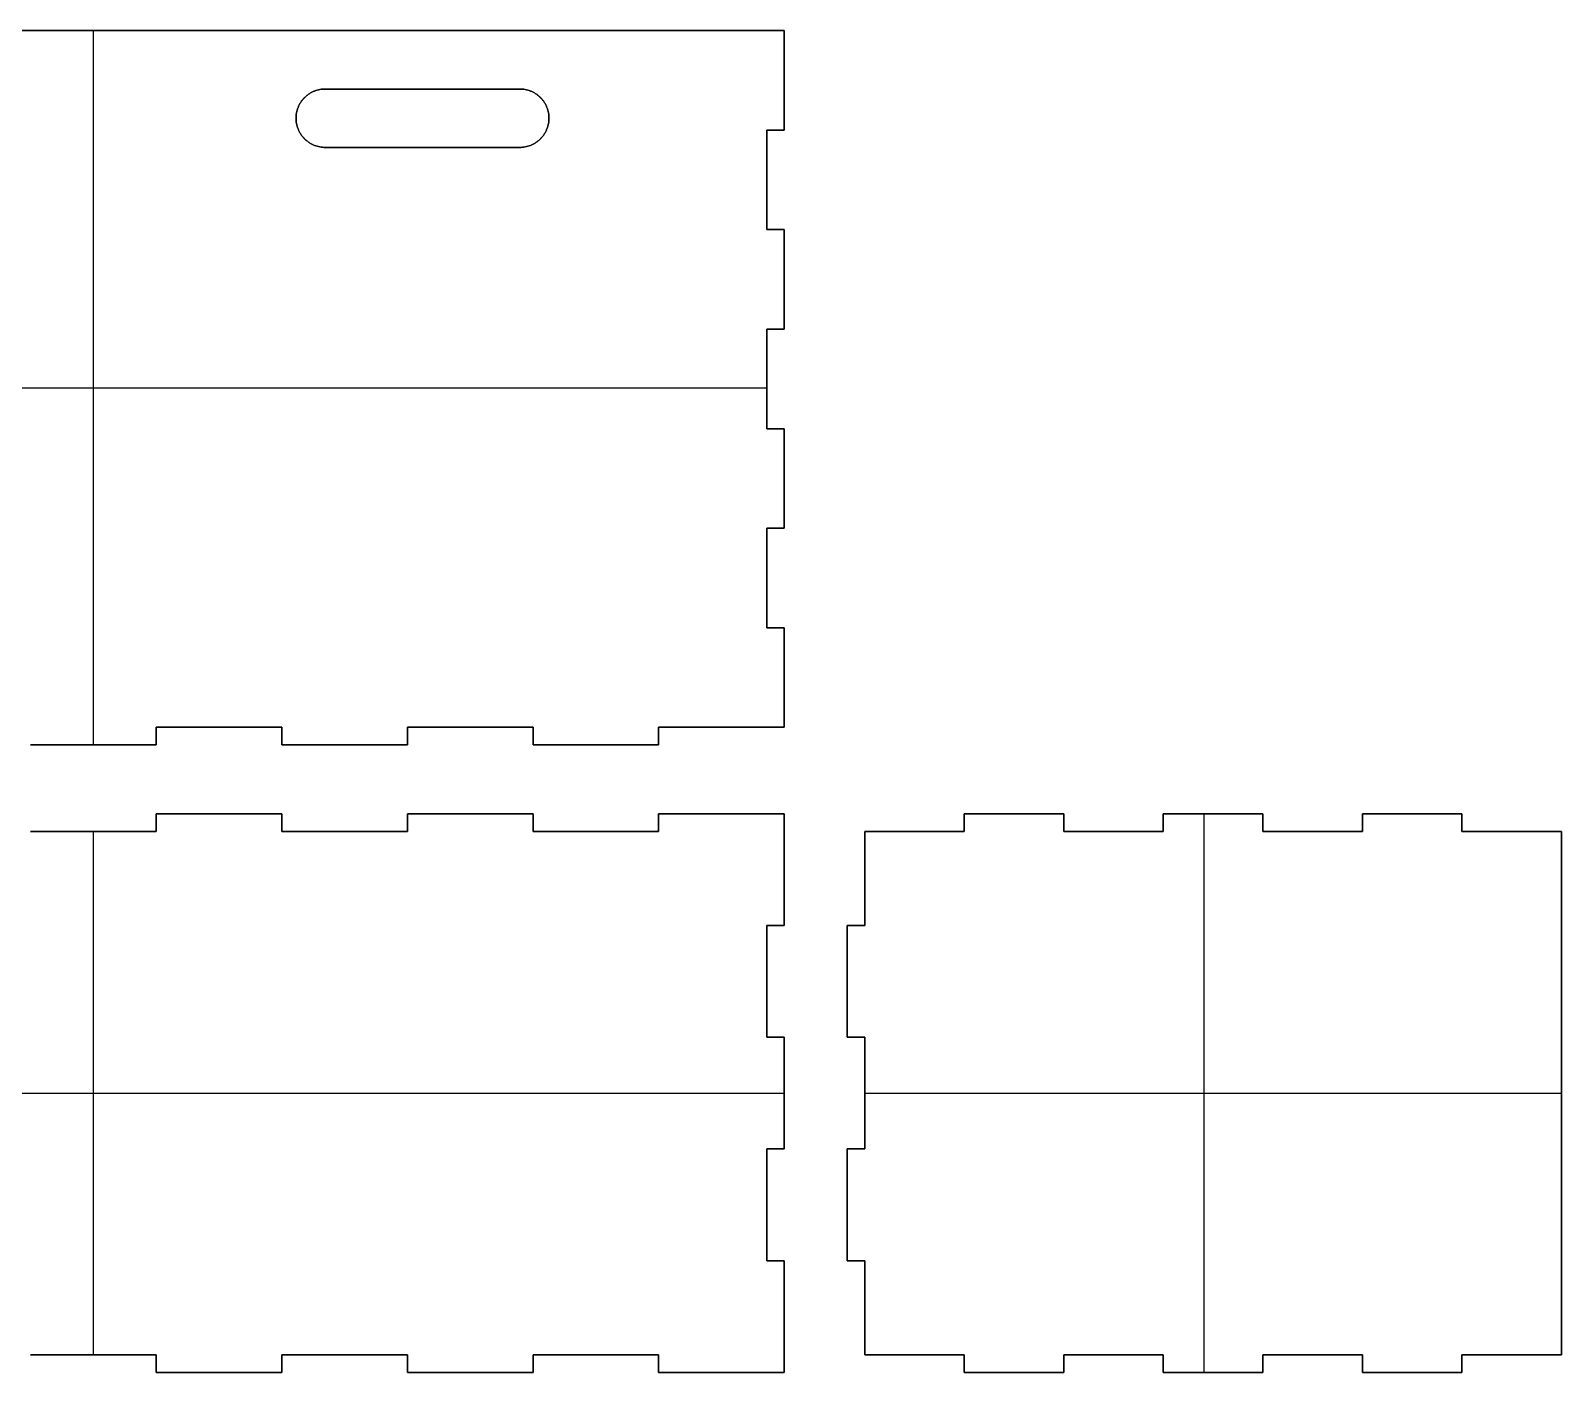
# Model space of a CAD drawing. Header units: millimetres. Extents: x -9556 to -1947, y -3269 to 306.
# Drawn here: x -5819 to -5032, y -1309 to -619 of the extents above; entities that cross this region are included whole.
import ezdxf

# ---------------------------------------------------------------- set-up
doc = ezdxf.new("R2010")
doc.units = ezdxf.units.MM
doc.header["$MEASUREMENT"] = 0
doc.layers.add('2 TRAY TROLLEY$PARTS LAID OUT$DOUBLE BOX', color=7, linetype='Continuous', true_color=0x000000)

msp = doc.modelspace()

# ---------------------------------------------------------------- linework, layer by layer
at = {"layer": '2 TRAY TROLLEY$PARTS LAID OUT$DOUBLE BOX', "color": 96, "true_color": 0x007f00}
for p, q in [((-6141.36, -619.28, -50), (-5431.36, -619.28, -50)), ((-5431.36, -619.28, -41), (-6141.36, -619.28, -41)), ((-6141.36, -619.28, -45.5), (-5431.36, -619.28, -45.5)), ((-5786.36, -619.28, -50), (-5786.36, -619.28, -41)), ((-5431.36, -619.28, -41), (-5431.36, -619.28, -50)), ((-5431.36, -670.42, -50), (-5431.36, -619.28, -50)), ((-5431.36, -670.42, -41), (-5431.36, -619.28, -41)), ((-5431.36, -619.28, -45.5), (-5431.36, -670.42, -45.5)), ((-5440.36, -670.42, -41), (-5440.36, -670.42, -50)), ((-5435.86, -670.42, -41), (-5435.86, -670.42, -50)), ((-5440.36, -695.99, -41), (-5440.36, -695.99, -50)), ((-5440.36, -721.56, -50), (-5440.36, -721.56, -41)), ((-5435.86, -721.56, -41), (-5435.86, -721.56, -50)), ((-5431.36, -772.7, -50), (-5431.36, -721.56, -50)), ((-5431.36, -772.7, -41), (-5431.36, -721.56, -41)), ((-5431.36, -721.56, -45.5), (-5431.36, -772.7, -45.5)), ((-5440.36, -772.7, -41), (-5440.36, -772.7, -50)), ((-5435.86, -772.7, -41), (-5435.86, -772.7, -50)), ((-5440.36, -798.28, -41), (-5440.36, -798.28, -50)), ((-5440.36, -823.85, -50), (-5440.36, -823.85, -41)), ((-5435.86, -823.85, -41), (-5435.86, -823.85, -50)), ((-5431.36, -874.99, -50), (-5431.36, -823.85, -50)), ((-5431.36, -874.99, -41), (-5431.36, -823.85, -41)), ((-5431.36, -823.85, -45.5), (-5431.36, -874.99, -45.5)), ((-5440.36, -874.99, -50), (-5440.36, -874.99, -41)), ((-5435.86, -874.99, -41), (-5435.86, -874.99, -50)), ((-5440.36, -900.56, -41), (-5440.36, -900.56, -50)), ((-5440.36, -926.13, -50), (-5440.36, -926.13, -41)), ((-5435.86, -926.13, -41), (-5435.86, -926.13, -50)), ((-5431.36, -977.28, -50), (-5431.36, -926.13, -50)), ((-5431.36, -977.28, -41), (-5431.36, -926.13, -41)), ((-5431.36, -926.13, -45.5), (-5431.36, -977.28, -45.5)), ((-5689.54, -977.28, -44.42), (-5754.09, -977.28, -44.42)), ((-5721.81, -977.28, -41), (-5721.81, -977.28, -50)), ((-5560.45, -977.28, -44.42), (-5625, -977.28, -44.42)), ((-5592.72, -977.28, -41), (-5592.72, -977.28, -50)), ((-5431.36, -977.28, -44.42), (-5495.9, -977.28, -44.42)), ((-5463.63, -977.28, -41), (-5463.63, -977.28, -50)), ((-5818.63, -986.28, -50), (-5754.09, -986.28, -50)), ((-5818.63, -986.28, -41), (-5754.09, -986.28, -41)), ((-5754.09, -986.28, -45.5), (-5818.63, -986.28, -45.5)), ((-5786.36, -986.28, -50), (-5786.36, -986.28, -41)), ((-5689.54, -986.28, -50), (-5625, -986.28, -50)), ((-5689.54, -986.28, -41), (-5625, -986.28, -41)), ((-5625, -986.28, -45.5), (-5689.54, -986.28, -45.5)), ((-5560.45, -986.28, -50), (-5495.9, -986.28, -50)), ((-5560.45, -986.28, -41), (-5495.9, -986.28, -41)), ((-5495.9, -986.28, -45.5), (-5560.45, -986.28, -45.5))]:
    msp.add_line(p, q, dxfattribs=at)
at = {"layer": '2 TRAY TROLLEY$PARTS LAID OUT$DOUBLE BOX', "color": 6, "true_color": 0xff00ff}
for p, q in [((-5754.09, -1021.77, -41), (-5689.54, -1021.77, -41)), ((-5689.54, -1021.77, -50), (-5754.09, -1021.77, -50)), ((-5754.09, -1021.77, -45.5), (-5754.09, -1030.77, -45.5)), ((-5689.54, -1021.77, -45.5), (-5754.09, -1021.77, -45.5)), ((-5721.81, -1021.77, -50), (-5721.81, -1021.77, -41)), ((-5689.54, -1030.77, -45.5), (-5689.54, -1021.77, -45.5)), ((-5625, -1021.77, -41), (-5560.45, -1021.77, -41)), ((-5560.45, -1021.77, -50), (-5625, -1021.77, -50)), ((-5625, -1021.77, -45.5), (-5625, -1030.77, -45.5)), ((-5560.45, -1021.77, -45.5), (-5625, -1021.77, -45.5)), ((-5592.72, -1021.77, -50), (-5592.72, -1021.77, -41)), ((-5560.45, -1030.77, -45.5), (-5560.45, -1021.77, -45.5)), ((-5431.36, -1021.77, -50), (-5495.9, -1021.77, -50)), ((-5495.9, -1021.77, -41), (-5431.36, -1021.77, -41)), ((-5431.36, -1021.77, -45.5), (-5495.9, -1021.77, -45.5)), ((-5495.9, -1021.77, -45.5), (-5495.9, -1030.77, -45.5)), ((-5463.63, -1021.77, -50), (-5463.63, -1021.77, -41)), ((-5431.36, -1021.77, -41), (-5431.36, -1079.17, -41)), ((-5431.36, -1079.17, -50), (-5431.36, -1021.77, -50)), ((-5431.36, -1079.17, -45.5), (-5431.36, -1021.77, -45.5)), ((-5754.09, -1026.27, -41), (-5754.09, -1026.27, -50)), ((-5689.54, -1026.27, -41), (-5689.54, -1026.27, -50)), ((-5625, -1026.27, -41), (-5625, -1026.27, -50)), ((-5560.45, -1026.27, -41), (-5560.45, -1026.27, -50)), ((-5495.9, -1026.27, -41), (-5495.9, -1026.27, -50)), ((-5754.09, -1030.77, -45.5), (-5818.63, -1030.77, -45.5)), ((-5786.36, -1030.77, -41), (-5786.36, -1030.77, -50)), ((-5625, -1030.77, -45.5), (-5689.54, -1030.77, -45.5)), ((-5657.27, -1030.77, -41), (-5657.27, -1030.77, -50)), ((-5495.9, -1030.77, -45.5), (-5560.45, -1030.77, -45.5)), ((-5528.18, -1030.77, -41), (-5528.18, -1030.77, -50)), ((-5431.36, -1050.47, -50), (-5431.36, -1050.47, -41)), ((-5440.36, -1079.17, -45.5), (-5440.36, -1136.57, -45.5)), ((-5431.36, -1079.17, -45.5), (-5440.36, -1079.17, -45.5)), ((-5435.86, -1079.17, -41), (-5435.86, -1079.17, -50)), ((-5440.36, -1107.87, -41), (-5440.36, -1107.87, -50)), ((-5440.36, -1136.57, -45.5), (-5431.36, -1136.57, -45.5)), ((-5435.86, -1136.57, -41), (-5435.86, -1136.57, -50)), ((-5431.36, -1193.97, -50), (-5431.36, -1136.57, -50)), ((-5431.36, -1136.57, -41), (-5431.36, -1193.97, -41)), ((-5431.36, -1193.97, -45.5), (-5431.36, -1136.57, -45.5)), ((-5431.36, -1165.27, -50), (-5431.36, -1165.27, -41)), ((-5440.36, -1193.97, -45.5), (-5440.36, -1251.37, -45.5)), ((-5431.36, -1193.97, -45.5), (-5440.36, -1193.97, -45.5)), ((-5435.86, -1193.97, -41), (-5435.86, -1193.97, -50)), ((-5440.36, -1222.67, -41), (-5440.36, -1222.67, -50)), ((-5440.36, -1251.37, -45.5), (-5431.36, -1251.37, -45.5)), ((-5435.86, -1251.37, -41), (-5435.86, -1251.37, -50)), ((-5431.36, -1308.77, -50), (-5431.36, -1251.37, -50)), ((-5431.36, -1251.37, -41), (-5431.36, -1308.77, -41)), ((-5431.36, -1308.77, -45.5), (-5431.36, -1251.37, -45.5)), ((-5431.36, -1280.07, -50), (-5431.36, -1280.07, -41)), ((-5754.09, -1299.77, -45.5), (-5818.63, -1299.77, -45.5)), ((-5786.36, -1299.77, -41), (-5786.36, -1299.77, -50)), ((-5754.09, -1308.77, -45.5), (-5754.09, -1299.77, -45.5)), ((-5754.09, -1304.27, -41), (-5754.09, -1304.27, -50)), ((-5689.54, -1299.77, -45.5), (-5689.54, -1308.77, -45.5)), ((-5625, -1299.77, -45.5), (-5689.54, -1299.77, -45.5)), ((-5689.54, -1304.27, -41), (-5689.54, -1304.27, -50)), ((-5657.27, -1299.77, -41), (-5657.27, -1299.77, -50)), ((-5625, -1308.77, -45.5), (-5625, -1299.77, -45.5)), ((-5625, -1304.27, -41), (-5625, -1304.27, -50)), ((-5560.45, -1299.77, -45.5), (-5560.45, -1308.77, -45.5)), ((-5495.9, -1299.77, -45.5), (-5560.45, -1299.77, -45.5)), ((-5560.45, -1304.27, -41), (-5560.45, -1304.27, -50)), ((-5528.18, -1299.77, -41), (-5528.18, -1299.77, -50)), ((-5495.9, -1308.77, -45.5), (-5495.9, -1299.77, -45.5)), ((-5495.9, -1304.27, -41), (-5495.9, -1304.27, -50)), ((-5689.54, -1308.77, -41), (-5754.09, -1308.77, -41)), ((-5754.09, -1308.77, -50), (-5689.54, -1308.77, -50)), ((-5754.09, -1308.77, -45.5), (-5689.54, -1308.77, -45.5)), ((-5721.81, -1308.77, -50), (-5721.81, -1308.77, -41)), ((-5560.45, -1308.77, -41), (-5625, -1308.77, -41)), ((-5625, -1308.77, -50), (-5560.45, -1308.77, -50)), ((-5625, -1308.77, -45.5), (-5560.45, -1308.77, -45.5)), ((-5592.72, -1308.77, -50), (-5592.72, -1308.77, -41)), ((-5431.36, -1308.77, -41), (-5495.9, -1308.77, -41)), ((-5495.9, -1308.77, -50), (-5431.36, -1308.77, -50)), ((-5495.9, -1308.77, -45.5), (-5431.36, -1308.77, -45.5)), ((-5463.63, -1308.77, -50), (-5463.63, -1308.77, -41))]:
    msp.add_line(p, q, dxfattribs=at)
at = {"layer": '2 TRAY TROLLEY$PARTS LAID OUT$DOUBLE BOX', "color": 5, "true_color": 0x0000ff}
for p, q in [((-5338.83, -1021.77, -41), (-5287.69, -1021.77, -41)), ((-5338.83, -1021.77, -50), (-5287.69, -1021.77, -50)), ((-5287.69, -1021.77, -45.5), (-5338.83, -1021.77, -45.5)), ((-5236.54, -1021.77, -41), (-5185.4, -1021.77, -41)), ((-5236.54, -1021.77, -50), (-5185.4, -1021.77, -50)), ((-5185.4, -1021.77, -45.5), (-5236.54, -1021.77, -45.5)), ((-5215.47, -1021.77, -41), (-5215.47, -1021.77, -50)), ((-5134.26, -1021.77, -41), (-5083.12, -1021.77, -41)), ((-5134.26, -1021.77, -50), (-5083.12, -1021.77, -50)), ((-5083.12, -1021.77, -45.5), (-5134.26, -1021.77, -45.5)), ((-5389.97, -1030.77, -46.48), (-5389.97, -1079.17, -46.48)), ((-5364.4, -1030.77, -41), (-5364.4, -1030.77, -50)), ((-5262.12, -1030.77, -41), (-5262.12, -1030.77, -50)), ((-5159.83, -1030.77, -41), (-5159.83, -1030.77, -50)), ((-5057.54, -1030.77, -41), (-5057.54, -1030.77, -50)), ((-5031.97, -1299.77, -41), (-5031.97, -1030.77, -41)), ((-5031.97, -1030.77, -50), (-5031.97, -1299.77, -50)), ((-5031.97, -1299.77, -45.5), (-5031.97, -1030.77, -45.5)), ((-5389.97, -1050.47, -41), (-5389.97, -1050.47, -50)), ((-5398.97, -1136.57, -41), (-5398.97, -1079.17, -41)), ((-5398.97, -1136.57, -50), (-5398.97, -1079.17, -50)), ((-5398.97, -1079.17, -45.5), (-5398.97, -1136.57, -45.5)), ((-5389.97, -1165.27, -41), (-5389.97, -1165.27, -50)), ((-5031.97, -1165.27, -41), (-5031.97, -1165.27, -50)), ((-5398.97, -1251.37, -41), (-5398.97, -1193.97, -41)), ((-5398.97, -1251.37, -50), (-5398.97, -1193.97, -50)), ((-5398.97, -1193.97, -45.5), (-5398.97, -1251.37, -45.5)), ((-5389.97, -1280.07, -41), (-5389.97, -1280.07, -50)), ((-5364.4, -1299.77, -50), (-5364.4, -1299.77, -41)), ((-5262.12, -1299.77, -50), (-5262.12, -1299.77, -41)), ((-5159.83, -1299.77, -50), (-5159.83, -1299.77, -41)), ((-5057.54, -1299.77, -50), (-5057.54, -1299.77, -41)), ((-5287.69, -1308.77, -50), (-5338.83, -1308.77, -50)), ((-5338.83, -1308.77, -41), (-5287.69, -1308.77, -41)), ((-5338.83, -1308.77, -45.5), (-5287.69, -1308.77, -45.5)), ((-5185.4, -1308.77, -50), (-5236.54, -1308.77, -50)), ((-5236.54, -1308.77, -41), (-5185.4, -1308.77, -41)), ((-5236.54, -1308.77, -45.5), (-5185.4, -1308.77, -45.5)), ((-5215.47, -1308.77, -41), (-5215.47, -1308.77, -50)), ((-5083.12, -1308.77, -50), (-5134.26, -1308.77, -50)), ((-5134.26, -1308.77, -41), (-5083.12, -1308.77, -41)), ((-5134.26, -1308.77, -45.5), (-5083.12, -1308.77, -45.5))]:
    msp.add_line(p, q, dxfattribs=at)
at = {"layer": '2 TRAY TROLLEY$PARTS LAID OUT$DOUBLE BOX', "color": 96, "true_color": 0x007f00}
for points in [[(-5786.36, -986.28, -41), (-5786.36, -802.78, -41), (-5786.36, -619.28, -41)], [(-5786.36, -986.28, -50), (-5786.36, -802.78, -50), (-5786.36, -619.28, -50)], [(-5667.24, -649.28, -41), (-5617.24, -649.28, -41), (-5567.24, -649.28, -41)], [(-5567.24, -649.28, -50), (-5617.24, -649.28, -50), (-5667.24, -649.28, -50)], [(-5667.24, -649.28, -50), (-5667.24, -649.28, -45.5), (-5667.24, -649.28, -41)], [(-5624.74, -649.28, -50), (-5624.74, -649.28, -45.5), (-5624.74, -649.28, -41)], [(-5567.24, -649.28, -50), (-5567.24, -649.28, -45.5), (-5567.24, -649.28, -41)], [(-5682.24, -664.28, -50), (-5682.24, -664.28, -45.5), (-5682.24, -664.28, -41)], [(-5552.24, -664.28, -50), (-5552.24, -664.28, -45.5), (-5552.24, -664.28, -41)], [(-5440.36, -670.42, -50), (-5435.86, -670.42, -50), (-5431.36, -670.42, -50)], [(-5440.36, -721.56, -50), (-5440.36, -695.99, -50), (-5440.36, -670.42, -50)], [(-5431.36, -670.42, -41), (-5435.86, -670.42, -41), (-5440.36, -670.42, -41)], [(-5440.36, -670.42, -41), (-5440.36, -695.99, -41), (-5440.36, -721.56, -41)], [(-5431.36, -670.42, -50), (-5431.36, -670.42, -45.5), (-5431.36, -670.42, -41)], [(-5567.24, -679.28, -41), (-5617.24, -679.28, -41), (-5667.24, -679.28, -41)], [(-5667.24, -679.28, -50), (-5617.24, -679.28, -50), (-5567.24, -679.28, -50)], [(-5667.24, -679.28, -50), (-5667.24, -679.28, -45.5), (-5667.24, -679.28, -41)], [(-5624.74, -679.28, -50), (-5624.74, -679.28, -45.5), (-5624.74, -679.28, -41)], [(-5567.24, -679.28, -50), (-5567.24, -679.28, -45.5), (-5567.24, -679.28, -41)], [(-5431.36, -721.56, -50), (-5435.86, -721.56, -50), (-5440.36, -721.56, -50)], [(-5440.36, -721.56, -41), (-5435.86, -721.56, -41), (-5431.36, -721.56, -41)], [(-5431.36, -721.56, -50), (-5431.36, -721.56, -45.5), (-5431.36, -721.56, -41)], [(-5440.36, -772.7, -50), (-5435.86, -772.7, -50), (-5431.36, -772.7, -50)], [(-5440.36, -823.85, -50), (-5440.36, -798.28, -50), (-5440.36, -772.7, -50)], [(-5431.36, -772.7, -41), (-5435.86, -772.7, -41), (-5440.36, -772.7, -41)], [(-5440.36, -772.7, -41), (-5440.36, -798.28, -41), (-5440.36, -823.85, -41)], [(-5431.36, -772.7, -50), (-5431.36, -772.7, -45.5), (-5431.36, -772.7, -41)], [(-6132.36, -802.78, -41), (-5786.36, -802.78, -41), (-5440.36, -802.78, -41)], [(-6132.36, -802.78, -50), (-5786.36, -802.78, -50), (-5440.36, -802.78, -50)], [(-5431.36, -823.85, -50), (-5435.86, -823.85, -50), (-5440.36, -823.85, -50)], [(-5440.36, -823.85, -41), (-5435.86, -823.85, -41), (-5431.36, -823.85, -41)], [(-5431.36, -823.85, -50), (-5431.36, -823.85, -45.5), (-5431.36, -823.85, -41)], [(-5440.36, -926.13, -50), (-5440.36, -900.56, -50), (-5440.36, -874.99, -50)], [(-5440.36, -874.99, -50), (-5435.86, -874.99, -50), (-5431.36, -874.99, -50)], [(-5440.36, -874.99, -41), (-5440.36, -900.56, -41), (-5440.36, -926.13, -41)], [(-5431.36, -874.99, -41), (-5435.86, -874.99, -41), (-5440.36, -874.99, -41)], [(-5431.36, -874.99, -50), (-5431.36, -874.99, -45.5), (-5431.36, -874.99, -41)], [(-5431.36, -926.13, -50), (-5435.86, -926.13, -50), (-5440.36, -926.13, -50)], [(-5440.36, -926.13, -41), (-5435.86, -926.13, -41), (-5431.36, -926.13, -41)], [(-5431.36, -926.13, -41), (-5431.36, -926.13, -45.5), (-5431.36, -926.13, -50)], [(-5754.09, -977.28, -41), (-5754.09, -981.78, -41), (-5754.09, -986.28, -41)], [(-5754.09, -977.28, -41), (-5721.81, -977.28, -41), (-5689.54, -977.28, -41)], [(-5754.09, -986.28, -50), (-5754.09, -981.78, -50), (-5754.09, -977.28, -50)], [(-5689.54, -977.28, -50), (-5721.81, -977.28, -50), (-5754.09, -977.28, -50)], [(-5754.09, -977.28, -50), (-5754.09, -977.28, -45.5), (-5754.09, -977.28, -41)], [(-5754.09, -977.28, -44.42), (-5754.09, -981.78, -44.42), (-5754.09, -986.28, -44.42)], [(-5689.54, -986.28, -41), (-5689.54, -981.78, -41), (-5689.54, -977.28, -41)], [(-5689.54, -977.28, -50), (-5689.54, -981.78, -50), (-5689.54, -986.28, -50)], [(-5689.54, -977.28, -41), (-5689.54, -977.28, -45.5), (-5689.54, -977.28, -50)], [(-5689.54, -977.28, -44.42), (-5689.54, -981.78, -44.42), (-5689.54, -986.28, -44.42)], [(-5625, -977.28, -41), (-5625, -981.78, -41), (-5625, -986.28, -41)], [(-5625, -977.28, -41), (-5592.72, -977.28, -41), (-5560.45, -977.28, -41)], [(-5625, -986.28, -50), (-5625, -981.78, -50), (-5625, -977.28, -50)], [(-5560.45, -977.28, -50), (-5592.72, -977.28, -50), (-5625, -977.28, -50)], [(-5625, -977.28, -50), (-5625, -977.28, -45.5), (-5625, -977.28, -41)], [(-5625, -977.28, -44.42), (-5625, -981.78, -44.42), (-5625, -986.28, -44.42)], [(-5560.45, -986.28, -41), (-5560.45, -981.78, -41), (-5560.45, -977.28, -41)], [(-5560.45, -977.28, -50), (-5560.45, -981.78, -50), (-5560.45, -986.28, -50)], [(-5560.45, -977.28, -41), (-5560.45, -977.28, -45.5), (-5560.45, -977.28, -50)], [(-5560.45, -977.28, -44.42), (-5560.45, -981.78, -44.42), (-5560.45, -986.28, -44.42)], [(-5495.9, -986.28, -50), (-5495.9, -981.78, -50), (-5495.9, -977.28, -50)], [(-5431.36, -977.28, -50), (-5463.63, -977.28, -50), (-5495.9, -977.28, -50)], [(-5495.9, -977.28, -41), (-5495.9, -981.78, -41), (-5495.9, -986.28, -41)], [(-5495.9, -977.28, -41), (-5463.63, -977.28, -41), (-5431.36, -977.28, -41)], [(-5495.9, -977.28, -50), (-5495.9, -977.28, -45.5), (-5495.9, -977.28, -41)], [(-5495.9, -977.28, -44.42), (-5495.9, -981.78, -44.42), (-5495.9, -986.28, -44.42)], [(-5431.36, -977.28, -41), (-5431.36, -977.28, -45.5), (-5431.36, -977.28, -50)], [(-5754.09, -986.28, -41), (-5754.09, -986.28, -45.5), (-5754.09, -986.28, -50)], [(-5689.54, -986.28, -50), (-5689.54, -986.28, -45.5), (-5689.54, -986.28, -41)], [(-5625, -986.28, -41), (-5625, -986.28, -45.5), (-5625, -986.28, -50)], [(-5560.45, -986.28, -50), (-5560.45, -986.28, -45.5), (-5560.45, -986.28, -41)], [(-5495.9, -986.28, -41), (-5495.9, -986.28, -45.5), (-5495.9, -986.28, -50)]]:
    msp.add_open_spline(points, degree=2, dxfattribs=at)
for points, weights, knots in [([(-5667.24, -679.28, -41), (-5682.24, -679.28, -41), (-5682.24, -664.28, -41), (-5682.24, -649.28, -41), (-5667.24, -649.28, -41)], [0.999999860338, 0.707106851018, 1, 0.707106781187, 1], [187.12389, 187.12389, 187.12389, 210.685832, 210.685832, 234.24778, 234.24778, 234.24778]), ([(-5667.24, -649.28, -50), (-5682.24, -649.28, -50), (-5682.24, -664.28, -50), (-5682.24, -679.28, -50), (-5667.24, -679.28, -50)], [1, 0.707106781187, 1, 0.707106851018, 0.999999860338], [-234.24778, -234.24778, -234.24778, -210.685832, -210.685832, -187.12389, -187.12389, -187.12389]), ([(-5567.24, -649.28, -41), (-5552.24, -649.28, -41), (-5552.24, -664.28, -41), (-5552.24, -679.28, -41), (-5567.24, -679.28, -41)], [1, 0.707106781187, 1, 0.707106781187, 1], [70, 70, 70, 93.561945, 93.561945, 117.12389, 117.12389, 117.12389]), ([(-5567.24, -679.28, -50), (-5552.24, -679.28, -50), (-5552.24, -664.28, -50), (-5552.24, -649.28, -50), (-5567.24, -649.28, -50)], [1, 0.707106781187, 1, 0.707106781187, 1], [-117.12389, -117.12389, -117.12389, -93.561945, -93.561945, -70, -70, -70])]:
    msp.add_rational_spline(points, weights, degree=2, knots=knots, dxfattribs=at)
at = {"layer": '2 TRAY TROLLEY$PARTS LAID OUT$DOUBLE BOX', "color": 6, "true_color": 0xff00ff}
for points in [[(-5754.09, -1030.77, -50), (-5754.09, -1026.27, -50), (-5754.09, -1021.77, -50)], [(-5754.09, -1021.77, -50), (-5754.09, -1021.77, -45.5), (-5754.09, -1021.77, -41)], [(-5754.09, -1021.77, -41), (-5754.09, -1026.27, -41), (-5754.09, -1030.77, -41)], [(-5689.54, -1021.77, -50), (-5689.54, -1026.27, -50), (-5689.54, -1030.77, -50)], [(-5689.54, -1021.77, -41), (-5689.54, -1021.77, -45.5), (-5689.54, -1021.77, -50)], [(-5689.54, -1030.77, -41), (-5689.54, -1026.27, -41), (-5689.54, -1021.77, -41)], [(-5625, -1030.77, -50), (-5625, -1026.27, -50), (-5625, -1021.77, -50)], [(-5625, -1021.77, -50), (-5625, -1021.77, -45.5), (-5625, -1021.77, -41)], [(-5625, -1021.77, -41), (-5625, -1026.27, -41), (-5625, -1030.77, -41)], [(-5560.45, -1021.77, -50), (-5560.45, -1026.27, -50), (-5560.45, -1030.77, -50)], [(-5560.45, -1021.77, -41), (-5560.45, -1021.77, -45.5), (-5560.45, -1021.77, -50)], [(-5560.45, -1030.77, -41), (-5560.45, -1026.27, -41), (-5560.45, -1021.77, -41)], [(-5495.9, -1030.77, -50), (-5495.9, -1026.27, -50), (-5495.9, -1021.77, -50)], [(-5495.9, -1021.77, -50), (-5495.9, -1021.77, -45.5), (-5495.9, -1021.77, -41)], [(-5495.9, -1021.77, -41), (-5495.9, -1026.27, -41), (-5495.9, -1030.77, -41)], [(-5431.36, -1021.77, -41), (-5431.36, -1021.77, -45.5), (-5431.36, -1021.77, -50)], [(-5818.63, -1030.77, -50), (-5786.36, -1030.77, -50), (-5754.09, -1030.77, -50)], [(-5754.09, -1030.77, -41), (-5786.36, -1030.77, -41), (-5818.63, -1030.77, -41)], [(-5786.36, -1299.77, -50), (-5786.36, -1165.27, -50), (-5786.36, -1030.77, -50)], [(-5786.36, -1299.77, -41), (-5786.36, -1165.27, -41), (-5786.36, -1030.77, -41)], [(-5754.09, -1030.77, -50), (-5754.09, -1030.77, -45.5), (-5754.09, -1030.77, -41)], [(-5689.54, -1030.77, -50), (-5657.27, -1030.77, -50), (-5625, -1030.77, -50)], [(-5625, -1030.77, -41), (-5657.27, -1030.77, -41), (-5689.54, -1030.77, -41)], [(-5689.54, -1030.77, -50), (-5689.54, -1030.77, -45.5), (-5689.54, -1030.77, -41)], [(-5625, -1030.77, -50), (-5625, -1030.77, -45.5), (-5625, -1030.77, -41)], [(-5560.45, -1030.77, -50), (-5528.18, -1030.77, -50), (-5495.9, -1030.77, -50)], [(-5495.9, -1030.77, -41), (-5528.18, -1030.77, -41), (-5560.45, -1030.77, -41)], [(-5560.45, -1030.77, -50), (-5560.45, -1030.77, -45.5), (-5560.45, -1030.77, -41)], [(-5495.9, -1030.77, -50), (-5495.9, -1030.77, -45.5), (-5495.9, -1030.77, -41)], [(-5440.36, -1079.17, -50), (-5440.36, -1107.87, -50), (-5440.36, -1136.57, -50)], [(-5431.36, -1079.17, -50), (-5435.86, -1079.17, -50), (-5440.36, -1079.17, -50)], [(-5440.36, -1136.57, -41), (-5440.36, -1107.87, -41), (-5440.36, -1079.17, -41)], [(-5440.36, -1079.17, -41), (-5435.86, -1079.17, -41), (-5431.36, -1079.17, -41)], [(-5440.36, -1079.17, -50), (-5440.36, -1079.17, -45.5), (-5440.36, -1079.17, -41)], [(-5431.36, -1079.17, -50), (-5431.36, -1079.17, -45.5), (-5431.36, -1079.17, -41)], [(-5440.36, -1136.57, -50), (-5435.86, -1136.57, -50), (-5431.36, -1136.57, -50)], [(-5431.36, -1136.57, -41), (-5435.86, -1136.57, -41), (-5440.36, -1136.57, -41)], [(-5440.36, -1136.57, -50), (-5440.36, -1136.57, -45.5), (-5440.36, -1136.57, -41)], [(-5431.36, -1136.57, -41), (-5431.36, -1136.57, -45.5), (-5431.36, -1136.57, -50)], [(-6141.36, -1165.27, -50), (-5786.36, -1165.27, -50), (-5431.36, -1165.27, -50)], [(-6141.36, -1165.27, -41), (-5786.36, -1165.27, -41), (-5431.36, -1165.27, -41)], [(-5440.36, -1193.97, -50), (-5440.36, -1222.67, -50), (-5440.36, -1251.37, -50)], [(-5431.36, -1193.97, -50), (-5435.86, -1193.97, -50), (-5440.36, -1193.97, -50)], [(-5440.36, -1251.37, -41), (-5440.36, -1222.67, -41), (-5440.36, -1193.97, -41)], [(-5440.36, -1193.97, -41), (-5435.86, -1193.97, -41), (-5431.36, -1193.97, -41)], [(-5440.36, -1193.97, -50), (-5440.36, -1193.97, -45.5), (-5440.36, -1193.97, -41)], [(-5431.36, -1193.97, -50), (-5431.36, -1193.97, -45.5), (-5431.36, -1193.97, -41)], [(-5440.36, -1251.37, -50), (-5435.86, -1251.37, -50), (-5431.36, -1251.37, -50)], [(-5431.36, -1251.37, -41), (-5435.86, -1251.37, -41), (-5440.36, -1251.37, -41)], [(-5440.36, -1251.37, -50), (-5440.36, -1251.37, -45.5), (-5440.36, -1251.37, -41)], [(-5431.36, -1251.37, -41), (-5431.36, -1251.37, -45.5), (-5431.36, -1251.37, -50)], [(-5754.09, -1299.77, -50), (-5786.36, -1299.77, -50), (-5818.63, -1299.77, -50)], [(-5818.63, -1299.77, -41), (-5786.36, -1299.77, -41), (-5754.09, -1299.77, -41)], [(-5754.09, -1308.77, -50), (-5754.09, -1304.27, -50), (-5754.09, -1299.77, -50)], [(-5754.09, -1299.77, -41), (-5754.09, -1304.27, -41), (-5754.09, -1308.77, -41)], [(-5754.09, -1299.77, -50), (-5754.09, -1299.77, -45.5), (-5754.09, -1299.77, -41)], [(-5689.54, -1299.77, -50), (-5689.54, -1304.27, -50), (-5689.54, -1308.77, -50)], [(-5625, -1299.77, -50), (-5657.27, -1299.77, -50), (-5689.54, -1299.77, -50)], [(-5689.54, -1308.77, -41), (-5689.54, -1304.27, -41), (-5689.54, -1299.77, -41)], [(-5689.54, -1299.77, -41), (-5657.27, -1299.77, -41), (-5625, -1299.77, -41)], [(-5689.54, -1299.77, -50), (-5689.54, -1299.77, -45.5), (-5689.54, -1299.77, -41)], [(-5625, -1308.77, -50), (-5625, -1304.27, -50), (-5625, -1299.77, -50)], [(-5625, -1299.77, -41), (-5625, -1304.27, -41), (-5625, -1308.77, -41)], [(-5625, -1299.77, -50), (-5625, -1299.77, -45.5), (-5625, -1299.77, -41)], [(-5560.45, -1299.77, -50), (-5560.45, -1304.27, -50), (-5560.45, -1308.77, -50)], [(-5495.9, -1299.77, -50), (-5528.18, -1299.77, -50), (-5560.45, -1299.77, -50)], [(-5560.45, -1308.77, -41), (-5560.45, -1304.27, -41), (-5560.45, -1299.77, -41)], [(-5560.45, -1299.77, -41), (-5528.18, -1299.77, -41), (-5495.9, -1299.77, -41)], [(-5560.45, -1299.77, -50), (-5560.45, -1299.77, -45.5), (-5560.45, -1299.77, -41)], [(-5495.9, -1308.77, -50), (-5495.9, -1304.27, -50), (-5495.9, -1299.77, -50)], [(-5495.9, -1299.77, -41), (-5495.9, -1304.27, -41), (-5495.9, -1308.77, -41)], [(-5495.9, -1299.77, -50), (-5495.9, -1299.77, -45.5), (-5495.9, -1299.77, -41)], [(-5754.09, -1308.77, -50), (-5754.09, -1308.77, -45.5), (-5754.09, -1308.77, -41)], [(-5689.54, -1308.77, -41), (-5689.54, -1308.77, -45.5), (-5689.54, -1308.77, -50)], [(-5625, -1308.77, -50), (-5625, -1308.77, -45.5), (-5625, -1308.77, -41)], [(-5560.45, -1308.77, -41), (-5560.45, -1308.77, -45.5), (-5560.45, -1308.77, -50)], [(-5495.9, -1308.77, -50), (-5495.9, -1308.77, -45.5), (-5495.9, -1308.77, -41)], [(-5431.36, -1308.77, -41), (-5431.36, -1308.77, -45.5), (-5431.36, -1308.77, -50)]]:
    msp.add_open_spline(points, degree=2, dxfattribs=at)
at = {"layer": '2 TRAY TROLLEY$PARTS LAID OUT$DOUBLE BOX', "color": 5, "true_color": 0x0000ff}
for points in [[(-5338.83, -1021.77, -50), (-5338.83, -1021.77, -45.5), (-5338.83, -1021.77, -41)], [(-5338.83, -1030.77, -50), (-5338.83, -1026.27, -50), (-5338.83, -1021.77, -50)], [(-5338.83, -1021.77, -41), (-5338.83, -1026.27, -41), (-5338.83, -1030.77, -41)], [(-5287.69, -1021.77, -41), (-5287.69, -1021.77, -45.5), (-5287.69, -1021.77, -50)], [(-5287.69, -1021.77, -50), (-5287.69, -1026.27, -50), (-5287.69, -1030.77, -50)], [(-5287.69, -1030.77, -41), (-5287.69, -1026.27, -41), (-5287.69, -1021.77, -41)], [(-5236.54, -1021.77, -50), (-5236.54, -1021.77, -45.5), (-5236.54, -1021.77, -41)], [(-5236.54, -1030.77, -50), (-5236.54, -1026.27, -50), (-5236.54, -1021.77, -50)], [(-5236.54, -1021.77, -41), (-5236.54, -1026.27, -41), (-5236.54, -1030.77, -41)], [(-5215.47, -1308.77, -41), (-5215.47, -1165.27, -41), (-5215.47, -1021.77, -41)], [(-5215.47, -1308.77, -50), (-5215.47, -1165.27, -50), (-5215.47, -1021.77, -50)], [(-5185.4, -1021.77, -50), (-5185.4, -1026.27, -50), (-5185.4, -1030.77, -50)], [(-5185.4, -1021.77, -41), (-5185.4, -1021.77, -45.5), (-5185.4, -1021.77, -50)], [(-5185.4, -1030.77, -41), (-5185.4, -1026.27, -41), (-5185.4, -1021.77, -41)], [(-5134.26, -1030.77, -50), (-5134.26, -1026.27, -50), (-5134.26, -1021.77, -50)], [(-5134.26, -1021.77, -50), (-5134.26, -1021.77, -45.5), (-5134.26, -1021.77, -41)], [(-5134.26, -1021.77, -41), (-5134.26, -1026.27, -41), (-5134.26, -1030.77, -41)], [(-5083.12, -1021.77, -50), (-5083.12, -1026.27, -50), (-5083.12, -1030.77, -50)], [(-5083.12, -1021.77, -41), (-5083.12, -1021.77, -45.5), (-5083.12, -1021.77, -50)], [(-5083.12, -1030.77, -41), (-5083.12, -1026.27, -41), (-5083.12, -1021.77, -41)], [(-5389.97, -1079.17, -41), (-5389.97, -1054.97, -41), (-5389.97, -1030.77, -41)], [(-5389.97, -1030.77, -50), (-5389.97, -1030.77, -45.5), (-5389.97, -1030.77, -41)], [(-5338.83, -1030.77, -50), (-5364.4, -1030.77, -50), (-5389.97, -1030.77, -50)], [(-5389.97, -1030.77, -41), (-5364.4, -1030.77, -41), (-5338.83, -1030.77, -41)], [(-5389.97, -1030.77, -50), (-5389.97, -1054.97, -50), (-5389.97, -1079.17, -50)], [(-5338.83, -1030.77, -41), (-5338.83, -1030.77, -45.5), (-5338.83, -1030.77, -50)], [(-5236.54, -1030.77, -50), (-5262.12, -1030.77, -50), (-5287.69, -1030.77, -50)], [(-5287.69, -1030.77, -41), (-5262.12, -1030.77, -41), (-5236.54, -1030.77, -41)], [(-5287.69, -1030.77, -50), (-5287.69, -1030.77, -45.5), (-5287.69, -1030.77, -41)], [(-5236.54, -1030.77, -41), (-5236.54, -1030.77, -45.5), (-5236.54, -1030.77, -50)], [(-5134.26, -1030.77, -50), (-5159.83, -1030.77, -50), (-5185.4, -1030.77, -50)], [(-5185.4, -1030.77, -41), (-5159.83, -1030.77, -41), (-5134.26, -1030.77, -41)], [(-5185.4, -1030.77, -50), (-5185.4, -1030.77, -45.5), (-5185.4, -1030.77, -41)], [(-5134.26, -1030.77, -41), (-5134.26, -1030.77, -45.5), (-5134.26, -1030.77, -50)], [(-5031.97, -1030.77, -50), (-5057.54, -1030.77, -50), (-5083.12, -1030.77, -50)], [(-5083.12, -1030.77, -41), (-5057.54, -1030.77, -41), (-5031.97, -1030.77, -41)], [(-5083.12, -1030.77, -50), (-5083.12, -1030.77, -45.5), (-5083.12, -1030.77, -41)], [(-5031.97, -1030.77, -41), (-5031.97, -1030.77, -45.5), (-5031.97, -1030.77, -50)], [(-5389.97, -1079.17, -41), (-5394.47, -1079.17, -41), (-5398.97, -1079.17, -41)], [(-5398.97, -1079.17, -41), (-5398.97, -1079.17, -45.5), (-5398.97, -1079.17, -50)], [(-5398.97, -1079.17, -50), (-5394.47, -1079.17, -50), (-5389.97, -1079.17, -50)], [(-5389.97, -1079.17, -46.48), (-5394.47, -1079.17, -46.48), (-5398.97, -1079.17, -46.48)], [(-5389.97, -1079.17, -50), (-5389.97, -1079.17, -45.5), (-5389.97, -1079.17, -41)], [(-5398.97, -1136.57, -41), (-5394.47, -1136.57, -41), (-5389.97, -1136.57, -41)], [(-5398.97, -1136.57, -50), (-5398.97, -1136.57, -45.5), (-5398.97, -1136.57, -41)], [(-5389.97, -1136.57, -50), (-5394.47, -1136.57, -50), (-5398.97, -1136.57, -50)], [(-5389.97, -1193.97, -41), (-5389.97, -1165.27, -41), (-5389.97, -1136.57, -41)], [(-5389.97, -1136.57, -50), (-5389.97, -1165.27, -50), (-5389.97, -1193.97, -50)], [(-5389.97, -1136.57, -41), (-5389.97, -1136.57, -45.5), (-5389.97, -1136.57, -50)], [(-5389.97, -1165.27, -41), (-5210.97, -1165.27, -41), (-5031.97, -1165.27, -41)], [(-5389.97, -1165.27, -50), (-5210.97, -1165.27, -50), (-5031.97, -1165.27, -50)], [(-5389.97, -1193.97, -41), (-5394.47, -1193.97, -41), (-5398.97, -1193.97, -41)], [(-5398.97, -1193.97, -41), (-5398.97, -1193.97, -45.5), (-5398.97, -1193.97, -50)], [(-5398.97, -1193.97, -50), (-5394.47, -1193.97, -50), (-5389.97, -1193.97, -50)], [(-5389.97, -1193.97, -50), (-5389.97, -1193.97, -45.5), (-5389.97, -1193.97, -41)], [(-5398.97, -1251.37, -41), (-5394.47, -1251.37, -41), (-5389.97, -1251.37, -41)], [(-5398.97, -1251.37, -50), (-5398.97, -1251.37, -45.5), (-5398.97, -1251.37, -41)], [(-5389.97, -1251.37, -50), (-5394.47, -1251.37, -50), (-5398.97, -1251.37, -50)], [(-5389.97, -1251.37, -50), (-5389.97, -1275.57, -50), (-5389.97, -1299.77, -50)], [(-5389.97, -1251.37, -41), (-5389.97, -1251.37, -45.5), (-5389.97, -1251.37, -50)], [(-5389.97, -1299.77, -41), (-5389.97, -1275.57, -41), (-5389.97, -1251.37, -41)], [(-5389.97, -1299.77, -50), (-5364.4, -1299.77, -50), (-5338.83, -1299.77, -50)], [(-5389.97, -1299.77, -41), (-5389.97, -1299.77, -45.5), (-5389.97, -1299.77, -50)], [(-5338.83, -1299.77, -41), (-5364.4, -1299.77, -41), (-5389.97, -1299.77, -41)], [(-5338.83, -1308.77, -50), (-5338.83, -1304.27, -50), (-5338.83, -1299.77, -50)], [(-5338.83, -1299.77, -41), (-5338.83, -1304.27, -41), (-5338.83, -1308.77, -41)], [(-5338.83, -1299.77, -50), (-5338.83, -1299.77, -45.5), (-5338.83, -1299.77, -41)], [(-5287.69, -1299.77, -50), (-5287.69, -1304.27, -50), (-5287.69, -1308.77, -50)], [(-5287.69, -1299.77, -50), (-5262.12, -1299.77, -50), (-5236.54, -1299.77, -50)], [(-5287.69, -1308.77, -41), (-5287.69, -1304.27, -41), (-5287.69, -1299.77, -41)], [(-5236.54, -1299.77, -41), (-5262.12, -1299.77, -41), (-5287.69, -1299.77, -41)], [(-5287.69, -1299.77, -41), (-5287.69, -1299.77, -45.5), (-5287.69, -1299.77, -50)], [(-5236.54, -1308.77, -50), (-5236.54, -1304.27, -50), (-5236.54, -1299.77, -50)], [(-5236.54, -1299.77, -41), (-5236.54, -1304.27, -41), (-5236.54, -1308.77, -41)], [(-5236.54, -1299.77, -50), (-5236.54, -1299.77, -45.5), (-5236.54, -1299.77, -41)], [(-5185.4, -1299.77, -50), (-5185.4, -1304.27, -50), (-5185.4, -1308.77, -50)], [(-5185.4, -1299.77, -50), (-5159.83, -1299.77, -50), (-5134.26, -1299.77, -50)], [(-5185.4, -1308.77, -41), (-5185.4, -1304.27, -41), (-5185.4, -1299.77, -41)], [(-5134.26, -1299.77, -41), (-5159.83, -1299.77, -41), (-5185.4, -1299.77, -41)], [(-5185.4, -1299.77, -41), (-5185.4, -1299.77, -45.5), (-5185.4, -1299.77, -50)], [(-5134.26, -1308.77, -50), (-5134.26, -1304.27, -50), (-5134.26, -1299.77, -50)], [(-5134.26, -1299.77, -41), (-5134.26, -1304.27, -41), (-5134.26, -1308.77, -41)], [(-5134.26, -1299.77, -50), (-5134.26, -1299.77, -45.5), (-5134.26, -1299.77, -41)], [(-5083.12, -1308.77, -41), (-5083.12, -1304.27, -41), (-5083.12, -1299.77, -41)], [(-5031.97, -1299.77, -41), (-5057.54, -1299.77, -41), (-5083.12, -1299.77, -41)], [(-5083.12, -1299.77, -50), (-5083.12, -1304.27, -50), (-5083.12, -1308.77, -50)], [(-5083.12, -1299.77, -50), (-5057.54, -1299.77, -50), (-5031.97, -1299.77, -50)], [(-5083.12, -1299.77, -41), (-5083.12, -1299.77, -45.5), (-5083.12, -1299.77, -50)], [(-5031.97, -1299.77, -50), (-5031.97, -1299.77, -45.5), (-5031.97, -1299.77, -41)], [(-5338.83, -1308.77, -41), (-5338.83, -1308.77, -45.5), (-5338.83, -1308.77, -50)], [(-5287.69, -1308.77, -50), (-5287.69, -1308.77, -45.5), (-5287.69, -1308.77, -41)], [(-5236.54, -1308.77, -41), (-5236.54, -1308.77, -45.5), (-5236.54, -1308.77, -50)], [(-5185.4, -1308.77, -50), (-5185.4, -1308.77, -45.5), (-5185.4, -1308.77, -41)], [(-5134.26, -1308.77, -41), (-5134.26, -1308.77, -45.5), (-5134.26, -1308.77, -50)], [(-5083.12, -1308.77, -50), (-5083.12, -1308.77, -45.5), (-5083.12, -1308.77, -41)]]:
    msp.add_open_spline(points, degree=2, dxfattribs=at)

doc.saveas('drawing.dxf')
